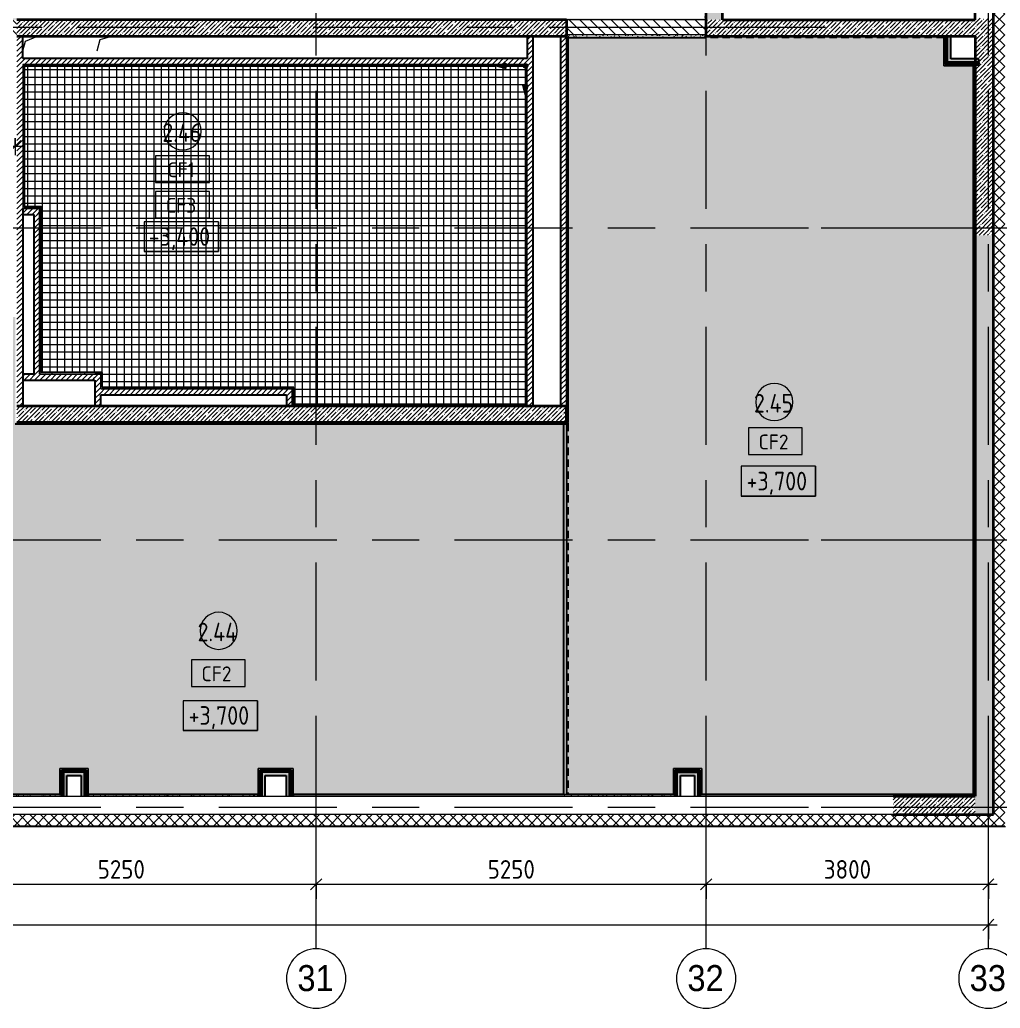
# Model space of a CAD drawing. Header units: millimetres. Extents: x 81663 to 277412, y -8553 to 29000.
# Drawn here: x 111970 to 125169, y -2706 to 10600 of the extents above; entities that cross this region are included whole.
import ezdxf

# ---------------------------------------------------------------- set-up
doc = ezdxf.new("R2010")
doc.units = ezdxf.units.MM
doc.linetypes.add('200_ШТРИХ__ш1_п0_6_', pattern=[160, 100, -60])
doc.linetypes.add('Осевая', pattern=[3175, 635, -476.25, 1587.5, -476.25])
for name, color, linetype, lineweight in [('0-1', 7, 'Continuous', 9), ('A-ANNO-DIMS', 7, 'Continuous', 9), ('A-ANNO-DIMS-100', 7, 'Continuous', 9), ('A-AREA-IDEN', 7, 'Continuous', 9), ('A-CLNG-IDEN', 7, 'Continuous', 9), ('A-DETL-GENF', 7, 'Continuous', 9), ('A-DETL-MBND', 7, '200_ШТРИХ__ш1_п0_6_', 9), ('A-DETL-MBND-1', 7, 'Continuous', 9), ('A-WALL', 7, 'Continuous', 9), ('G-ANNO-DIMS', 7, 'Continuous', 9), ('I-WALL', 7, 'Continuous', 9), ('Оси', 7, 'Continuous', 9), ('Оси-1', 7, 'Continuous', 20), ('Оси-2', 7, 'Осевая', 9)]:
    doc.layers.add(name, color=color, linetype=linetype, lineweight=lineweight)
for name, color, linetype, lineweight, true_color in [('A-WALL-1', 7, 'Continuous', 35, 0x3c3c3c), ('A-WALL-2', 7, 'Continuous', 13, 0x3c3c3c), ('A-WALL-3', 7, 'Continuous', 25, 0x3c3c3c), ('A-WALL-FNSH-1', 7, 'Continuous', 13, 0x3c3c3c), ('A-WALL-FNSH-2', 7, 'Continuous', 9, 0x3c3c3c)]:
    doc.layers.add(name, color=color, linetype=linetype, lineweight=lineweight, true_color=true_color)
doc.styles.add('Arial', font='arial.ttf', dxfattribs={"width": 0.9, "height": 350})
doc.styles.add('GOST Common', font='GOST_Common.ttf', dxfattribs={"width": 0.9, "height": 250})
doc.styles.add('GOST Common_1', font='GOST_Common.ttf', dxfattribs={"height": 200})
doc.styles.add('ISOCPEUR', font='isocpeur.ttf', dxfattribs={"width": 0.9, "height": 250})
doc.styles.add('ISOCPEUR_2', font='isocpeur.ttf', dxfattribs={"width": 0.9, "height": 150})
doc.dimstyles.new('ISO-1_5_окр_100', dxfattribs={"dimscale": 304.8, "dimtxt": 149.397176, "dimasz": 0.492126, "dimexe": 0.393701, "dimexo": 0, "dimgap": 0, "dimtad": 1, "dimdec": 0, "dimrnd": 100, "dimzin": 0, "dimdsep": 46, "dimtxsty": 'ISOCPEUR_2', "dimblk1": 'OBLIQUE', "dimblk2": 'OBLIQUE', "dimsah": 1, "dimcen": 0.09, "dimdle": 0.393701, "dimazin": 0, "dimtfac": 1, "dimtdec": 4, "dimtix": 1, "dimtmove": 0, "dimatfit": 3, "dimfxl": 1, "dimtvp": 1, "dimtolj": 1, "dimtzin": 0, "dimarcsym": 2})
doc.dimstyles.new('ISO-2_5_0_9К_БОЛЬШОЙ', dxfattribs={"dimscale": 304.8, "dimtxt": 248.995294, "dimasz": 0.492126, "dimexe": 0.393701, "dimexo": 0.984252, "dimgap": 0, "dimtad": 1, "dimdec": 0, "dimrnd": 10, "dimzin": 0, "dimdsep": 46, "dimtxsty": 'ISOCPEUR', "dimblk1": 'OBLIQUE', "dimblk2": 'OBLIQUE', "dimsah": 1, "dimcen": 0.09, "dimdle": 0.393701, "dimazin": 0, "dimtfac": 1, "dimtdec": 4, "dimtix": 1, "dimtmove": 0, "dimatfit": 3, "dimfxl": 1, "dimtvp": 1, "dimtolj": 1, "dimtzin": 0, "dimarcsym": 2})
pattern_1 = [(45, (0, 0), (-70.71068, 70.71068), []), (135, (0, 0), (-70.71068, -70.71068), [])]
pattern_2 = [(45, (0, 0), (-35.35534, 35.35534), [])]
pattern_3 = [(45, (0, 0), (-57.024626, 57.024626), []), (45, (57.025, 0), (-57.024626, 57.024626), [100.806, -20.161, 3.353, -16.808])]
pattern_4 = [(0, (0, 0), (121.92, 30.48), [10.058, -81.382, 10.058, -81.382, -487.68]), (0, (0, 0), (121.92, 30.48), [-182.88, 10.058, -172.822, 10.058, -81.382, -213.36]), (0, (0, 0), (121.92, 30.48), [-457.2, 10.058, -50.902, 10.058, -142.342]), (120, (45.72, 15.24), (-87.356454, 90.345817), [10.058, -81.382, 10.058, -81.382, -487.68]), (120, (45.72, 15.24), (-87.356454, 90.345817), [-182.88, 10.058, -172.822, 10.058, -81.382, -213.36]), (120, (45.72, 15.24), (-87.356454, 90.345817), [-457.2, 10.058, -50.902, 10.058, -142.342]), (240, (60.96, 76.2), (-34.563546, -120.825817), [10.058, -81.382, 10.058, -81.382, -487.68]), (240, (60.96, 76.2), (-34.563546, -120.825817), [-182.88, 10.058, -172.822, 10.058, -81.382, -213.36]), (240, (60.96, 76.2), (-34.563546, -120.825817), [-457.2, 10.058, -50.902, 10.058, -142.342])]
pattern_5 = [(45, (0, 0), (-106.06602, 106.06602), []), (135, (0, 0), (-106.06602, -106.06602), [])]

# ---------------------------------------------------------------- blocks, each defined once
blk = doc.blocks.new('Начало раскладки_красным - Начало раскладки_красным-26113037-План потолков с обозначением видов отделки и геометрии 2 этажа в осях 23-33')
at = {"layer": 'A-DETL-GENF'}
for points in [[(-265, -36), (-265, 36), (-400, 0)], [(0, -400), (36, -265), (-36, -265)]]:
    blk.add_hatch(color=256, dxfattribs=at).paths.add_polyline_path(points)
for p, q in [((-265, 36), (-400, 0)), ((-400, 0), (-265, 36)), ((-400, 0), (-265, -36)), ((-400, 0), (-265, -36)), ((-265, -36), (-265, 36)), ((-265, 36), (-265, -36)), ((-30, 0), (-265, 0)), ((0, -30), (0, -265)), ((36, -265), (-36, -265)), ((-36, -265), (0, -400)), ((0, -400), (-36, -265)), ((-36, -265), (36, -265)), ((0, -400), (36, -265)), ((0, -400), (36, -265))]:
    blk.add_line(p, q, dxfattribs=at)
blk.add_circle((0, 0), 30, dxfattribs=at)
blk = doc.blocks.new('Ось сетки - D8-29747960-План потолков с обозначением видов отделки и геометрии 2 этажа в осях 23-33')
at = {"layer": 'Оси-1'}
for start, end in [(360, 180), (180, 360)]:
    blk.add_arc((0, 0), 4, start, end, dxfattribs=at)
blk = doc.blocks.new('DIMBLOCK23-План потолков с обозначением видов отделки и геометрии 2 этажа в осях 23-33')
at = {"layer": 'A-ANNO-DIMS-100'}
for p, q in [((110710, -1232), (110710, -918)), ((115960, -1232), (115960, -918)), ((110710, -1038), (115960, -1038)), ((110710, -1038), (110710, -1232)), ((115960, -1038), (115960, -1232))]:
    blk.add_line(p, q, dxfattribs=at)
at = {"layer": 'A-ANNO-DIMS-100', "lineweight": 20}
for p, q in [((110710, -1038), (110635, -1113)), ((110710, -1038), (110785, -963)), ((115960, -1038), (115885, -1113)), ((115960, -1038), (116035, -963))]:
    blk.add_line(p, q, dxfattribs=at)
at = {"layer": 'A-ANNO-DIMS-100', "color": 0, "insert": (113019, -712), "char_height": 250, "width": 758.48, "attachment_point": 1, "line_spacing_factor": 1.149209, "style": 'ISOCPEUR'}
blk.add_mtext('5250', dxfattribs=at)
blk = doc.blocks.new('_Oblique')
at = {"color": 0, "linetype": 'ByBlock', "lineweight": -2}
blk.add_line((-0.5, -0.5), (0.5, 0.5), dxfattribs=at)
blk = doc.blocks.new('DIMBLOCK24-План потолков с обозначением видов отделки и геометрии 2 этажа в осях 23-33')
at = {"layer": 'A-ANNO-DIMS-100'}
for p, q in [((115960, -1232), (115960, -918)), ((121210, -1232), (121210, -918)), ((115960, -1038), (121210, -1038)), ((115960, -1038), (115960, -1232)), ((121210, -1038), (121210, -1232))]:
    blk.add_line(p, q, dxfattribs=at)
at = {"layer": 'A-ANNO-DIMS-100', "lineweight": 20}
for p, q in [((115960, -1038), (115885, -1113)), ((115960, -1038), (116035, -963)), ((121210, -1038), (121135, -1113)), ((121210, -1038), (121285, -963))]:
    blk.add_line(p, q, dxfattribs=at)
at = {"layer": 'A-ANNO-DIMS-100', "color": 0, "insert": (118269, -712), "char_height": 250, "width": 758.48, "attachment_point": 1, "line_spacing_factor": 1.149209, "style": 'ISOCPEUR'}
blk.add_mtext('5250', dxfattribs=at)
blk = doc.blocks.new('DIMBLOCK25-План потолков с обозначением видов отделки и геометрии 2 этажа в осях 23-33')
at = {"layer": 'A-ANNO-DIMS-100'}
for p, q in [((121210, -1232), (121210, -918)), ((125010, -1232), (125010, -918)), ((121210, -1038), (125130, -1038)), ((121210, -1038), (121210, -1232)), ((125010, -1038), (125010, -1232))]:
    blk.add_line(p, q, dxfattribs=at)
at = {"layer": 'A-ANNO-DIMS-100', "lineweight": 20}
for p, q in [((121210, -1038), (121135, -1113)), ((121210, -1038), (121285, -963)), ((125010, -1038), (124935, -1113)), ((125010, -1038), (125085, -963))]:
    blk.add_line(p, q, dxfattribs=at)
at = {"layer": 'A-ANNO-DIMS-100', "color": 0, "insert": (122794, -712), "char_height": 250, "width": 758.48, "attachment_point": 1, "line_spacing_factor": 1.149209, "style": 'ISOCPEUR'}
blk.add_mtext('3800', dxfattribs=at)
blk = doc.blocks.new('DIMBLOCK26-План потолков с обозначением видов отделки и геометрии 2 этажа в осях 23-33')
at = {"layer": 'A-ANNO-DIMS-100'}
for p, q in [((84560, -1777), (84560, -1463)), ((125010, -1777), (125010, -1463)), ((84440, -1583), (125130, -1583)), ((84560, -1583), (84560, -1777)), ((125010, -1583), (125010, -1777))]:
    blk.add_line(p, q, dxfattribs=at)
at = {"layer": 'A-ANNO-DIMS-100', "lineweight": 20}
for p, q in [((84560, -1583), (84485, -1658)), ((84560, -1583), (84635, -1508)), ((125010, -1583), (124935, -1658)), ((125010, -1583), (125085, -1508))]:
    blk.add_line(p, q, dxfattribs=at)
at = {"layer": 'A-ANNO-DIMS-100', "color": 0, "insert": (104366, -1257), "char_height": 250, "width": 1005.56, "attachment_point": 1, "line_spacing_factor": 1.149209, "style": 'ISOCPEUR'}
blk.add_mtext('40450', dxfattribs=at)
blk = doc.blocks.new('Марка_Помещения - Номер-25198446-План потолков с обозначением видов отделки и геометрии 2 этажа в осях 23-33')
at = {"layer": 'A-AREA-IDEN'}
for start, end in [(360, 180), (180, 360)]:
    blk.add_arc((0, 0), 2.5, start, end, dxfattribs=at)
blk = doc.blocks.new('М_потолков - Марка_ Имя типа-25382930-План потолков с обозначением видов отделки и геометрии 2 этажа в осях 23-33')
at = {"layer": 'A-CLNG-IDEN'}
for p, q in [((3.625, 1.984375), (-3.625, 1.984375)), ((-3.625, 1.984375), (-3.625, -1.59375)), ((3.625, -1.59375), (3.625, 1.984375)), ((-3.625, -1.59375), (3.625, -1.59375))]:
    blk.add_line(p, q, dxfattribs=at)
blk = doc.blocks.new('Высотные отметки - 10х4_h_-17668695-План потолков с обозначением видов отделки и геометрии 2 этажа в осях 23-33')
at = {"layer": 'G-ANNO-DIMS'}
for p, q in [((-5, 4), (-5, 0)), ((5, 4), (-5, 4)), ((5, 4), (-5, 4)), ((-5, 4), (-5, 0)), ((5, 4), (5, 0)), ((5, 0), (5, 4)), ((5, 0), (-5, 0)), ((-5, 0), (5, 0))]:
    blk.add_line(p, q, dxfattribs=at)
blk = doc.blocks.new('DIMBLOCK42-План потолков с обозначением видов отделки и геометрии 2 этажа в осях 23-33')
at = {"layer": 'A-ANNO-DIMS-100'}
for p, q in [((111350, 9004), (111350, 8778)), ((111350, 8898), (111350, 9004)), ((111910, 9004), (111910, 8778)), ((111910, 8898), (111910, 9004)), ((111350, 8898), (112030, 8898))]:
    blk.add_line(p, q, dxfattribs=at)
at = {"layer": 'A-ANNO-DIMS-100', "lineweight": 20}
for p, q in [((111350, 8898), (111425, 8973)), ((111910, 8898), (111985, 8973)), ((111350, 8898), (111275, 8823)), ((111910, 8898), (111835, 8823))]:
    blk.add_line(p, q, dxfattribs=at)
at = {"layer": 'A-ANNO-DIMS-100', "color": 0, "insert": (111488, 9094), "char_height": 150, "width": 341.32, "attachment_point": 1, "line_spacing_factor": 1.149209, "style": 'ISOCPEUR_2'}
blk.add_mtext('600', dxfattribs=at)

msp = doc.modelspace()

# ---------------------------------------------------------------- hatches: boundary and pattern name
at = {"layer": 'A-DETL-MBND'}
h = msp.add_hatch(dxfattribs=at)
h.set_pattern_fill('FP_23', color=256, style=0, pattern_type=2)
h.set_pattern_definition([(0, (115478.03, 7728.97), (0, 100), []), (90, (115478.03, 7728.97), (-100, 6e-15), [])])
h.paths.add_polyline_path([(118188.1, 5421), (118779, 5421), (118778.2, 9579), (118741.9, 9714.2), (118779, 9714.3), (118779, 9979), (118513.2, 9979), (118513.3, 9942.6), (118378, 9979), (112031, 9979), (112031, 8081), (112261, 8081), (112261, 5851), (113081, 5851), (113081, 5651), (115661, 5651), (115661, 5421)])
at = {"layer": 'A-DETL-MBND-1'}
h = msp.add_hatch(color=256, dxfattribs=at)
h.paths.add_polyline_path([(124809, 170), (124809, 9979), (124410, 9979), (124410, 10359), (119351, 10359), (119351, 170), (120770, 170), (120770, 520), (121150, 520), (121150, 170), (124659.5, 170)])
h.paths.add_polyline_path([(119290, 170), (119290, 5160), (111910, 5160), (111909, 6600), (109770, 6599), (109770, 170), (112510, 170), (112510, 520), (112890, 520), (112890, 170), (115179, 170), (115179, 520), (115650, 520), (115650, 170), (118830, 170)])
at = {"layer": 'A-WALL'}
h = msp.add_hatch(dxfattribs=at)
h.set_pattern_fill('FP_2', color=256, style=0, pattern_type=2)
h.set_pattern_definition(pattern_1)
h.paths.add_polyline_path([(125230, -250), (125230, 21400), (125080, 21400), (125080, -250)])
h = msp.add_hatch(dxfattribs=at)
h.set_pattern_fill('FP_2', color=256, style=0, pattern_type=2)
h.set_pattern_definition(pattern_1)
h.paths.add_polyline_path([(125080, -250), (125080, -100), (89210, -100), (89210, -250), (120776.3, -250)])
at = {"layer": 'I-WALL'}
h = msp.add_hatch(dxfattribs=at)
h.set_pattern_fill('FP_17', color=256, style=0, pattern_type=2)
h.set_pattern_definition(pattern_4)
h.paths.add_polyline_path([(121430, 10600), (121450, 10600), (121450, 18830), (121430, 18830), (121430, 11351.1)])
h = msp.add_hatch(dxfattribs=at)
h.set_pattern_fill('FP_1', color=256, style=0, pattern_type=2)
h.set_pattern_definition(pattern_3)
h.paths.add_polyline_path([(121210, 10600), (121430, 10600), (121430, 13400), (121210, 13400), (121210, 10875.9)])
h.paths.add_polyline_path([(121210, 13900), (121430, 13900), (121430, 18600), (121210, 18600), (121210, 13920)])
h = msp.add_hatch(dxfattribs=at)
h.set_pattern_fill('FP_17', color=256, style=0, pattern_type=2)
h.set_pattern_definition(pattern_4)
h.paths.add_polyline_path([(121190, 10600), (121210, 10600), (121210, 12430), (121190, 12430), (121190, 10620)])
h = msp.add_hatch(dxfattribs=at)
h.set_pattern_fill('FP_17', color=256, style=0, pattern_type=2)
h.set_pattern_definition(pattern_4)
h.paths.add_polyline_path([(120776.3, 10600), (121190, 10600), (121190, 10620), (100809, 10620), (100809, 10600), (119330, 10600)])
h = msp.add_hatch(dxfattribs=at)
h.set_pattern_fill('FP_3', color=256, style=0, pattern_type=2)
h.set_pattern_definition([(135, (0, 0), (-70.71068, -70.71068), [])])
h.paths.add_polyline_path([(121210, 10400), (121210, 10600), (119330, 10600), (119330, 10400), (120776.3, 10400)])
h.paths.add_polyline_path([(111930, 10400), (111930, 10600), (107350, 10600), (107350, 10400), (110423.8, 10400)])
h = msp.add_hatch(dxfattribs=at)
h.set_pattern_fill('FP_1', color=256, style=0, pattern_type=2)
h.set_pattern_definition(pattern_3)
h.paths.add_polyline_path([(119250, 10380), (119330, 10380), (119330, 10600), (111930, 10600), (111930, 10380), (118188.1, 10380)])
h = msp.add_hatch(dxfattribs=at)
h.set_pattern_fill('FP_1', color=256, style=0, pattern_type=2)
h.set_pattern_definition(pattern_3)
h.paths.add_polyline_path([(124830, 10380), (124830, 10600), (121210, 10600), (121210, 10380), (124658.4, 10380)])
h = msp.add_hatch(dxfattribs=at)
h.set_pattern_fill('FP_17', color=256, style=0, pattern_type=2)
h.set_pattern_definition(pattern_4)
h.paths.add_polyline_path([(124830, 10600), (124830, 10620), (121450, 10620), (121450, 10600), (124658.4, 10600)])
h = msp.add_hatch(dxfattribs=at)
h.set_pattern_fill('FP_1', color=256, style=0, pattern_type=2)
h.set_pattern_definition(pattern_3)
h.paths.add_polyline_path([(125080, 7700), (125080, 10620), (124830, 10620), (124830, 7700)])
h = msp.add_hatch(dxfattribs=at)
h.set_pattern_fill('FP_4', color=256, style=0, pattern_type=2)
h.set_pattern_definition(pattern_2)
h.paths.add_polyline_path([(112010, 5400), (112010, 10380), (111930, 10380), (111930, 5400)])
h = msp.add_hatch(dxfattribs=at)
h.set_pattern_fill('FP_4', color=256, style=0, pattern_type=2)
h.set_pattern_definition(pattern_2)
h.paths.add_polyline_path([(118800, 5400), (118880, 5400), (118880, 10380), (118800, 10380), (118800, 9714.2), (118814.4, 9714.3), (118800, 9660.4), (118800, 5420)])
h = msp.add_hatch(dxfattribs=at)
h.set_pattern_fill('FP_4', color=256, style=0, pattern_type=2)
h.set_pattern_definition(pattern_2)
h.paths.add_polyline_path([(119330, 5400), (119330, 10380), (119250, 10380), (119250, 5400)])
h = msp.add_hatch(dxfattribs=at)
h.set_pattern_fill('FP_17', color=256, style=0, pattern_type=2)
h.set_pattern_definition(pattern_4)
h.paths.add_polyline_path([(121210, 10360), (121210, 10400), (119330, 10400), (119330, 10360), (120776.3, 10360)])
h = msp.add_hatch(dxfattribs=at)
h.set_pattern_fill('FP_17', color=256, style=0, pattern_type=2)
h.set_pattern_definition(pattern_4)
h.paths.add_polyline_path([(119330, 5159), (119351, 5160), (119350, 10360), (119330, 10360), (119330, 5160)])
h = msp.add_hatch(dxfattribs=at)
h.set_pattern_fill('FP_26', color=256, style=0, pattern_type=2)
h.set_pattern_definition(pattern_5)
h.paths.add_polyline_path([(124442.5, 10000), (124442.5, 10370), (124430, 10370), (124430, 10000)])
h = msp.add_hatch(dxfattribs=at)
h.set_pattern_fill('FP_26', color=256, style=0, pattern_type=2)
h.set_pattern_definition(pattern_5)
h.paths.add_polyline_path([(124455, 10012.5), (124455, 10370), (124442.5, 10370), (124442.5, 10012.5)])
for points in [[(124455, 10025), (124505, 10025), (124505, 10370), (124455, 10370), (124455, 10307.7)], [(124880, 10025), (124880, 10075), (124505, 10075), (124505, 10025)], [(112605, 150), (112605, 475), (112555, 475), (112555, 150)], [(112795, 425), (112845, 425), (112845, 475), (112605, 475), (112605, 425)], [(112845, 150), (112845, 425), (112795, 425), (112795, 150)], [(115275, 150), (115275, 475), (115225, 475), (115225, 150), (115232.7, 150)], [(115605, 425), (115605, 475), (115275, 475), (115275, 425), (115600, 425)], [(115555, 150), (115605, 150), (115605, 425), (115555, 425)], [(121055, 425), (121055, 475), (120815, 475), (120815, 425), (120865, 425)], [(120865, 150), (120865, 425), (120815, 425), (120815, 150)], [(121105, 150), (121105, 475), (121055, 475), (121055, 150)]]:
    msp.add_hatch(color=256, dxfattribs=at).paths.add_polyline_path(points)
h = msp.add_hatch(dxfattribs=at)
h.set_pattern_fill('FP_4', color=256, style=0, pattern_type=2)
h.set_pattern_definition(pattern_2)
h.paths.add_polyline_path([(118457.1, 10000), (118513.2, 10015.1), (118513.3, 10000), (118800, 10000), (118800, 10080), (112010, 10080), (112010, 10000), (118378, 10000)])
h = msp.add_hatch(dxfattribs=at)
h.set_pattern_fill('FP_17', color=256, style=0, pattern_type=2)
h.set_pattern_definition(pattern_4)
h.paths.add_polyline_path([(118800, 9980), (118800, 10000), (118513.2, 9999.2), (118513.3, 9980), (118780, 9980)])
h.paths.add_polyline_path([(118188.1, 9980), (118382.6, 9980), (118457.1, 10000), (112010, 10000), (112010, 9980), (115600, 9980)])
h = msp.add_hatch(dxfattribs=at)
h.set_pattern_fill('FP_17', color=256, style=0, pattern_type=2)
h.set_pattern_definition(pattern_4)
h.paths.add_polyline_path([(112010, 8060), (112030, 8060), (112030, 9980), (112010, 9980), (112010, 8221)])
h = msp.add_hatch(dxfattribs=at)
h.set_pattern_fill('FP_17', color=256, style=0, pattern_type=2)
h.set_pattern_definition(pattern_4)
h.paths.add_polyline_path([(118780, 5420), (118800, 5420), (118800, 9660.4), (118780, 9585.6), (118780, 8221)])
h.paths.add_polyline_path([(118780, 9714.2), (118800, 9714.3), (118800, 9980), (118780, 9980), (118780, 9714.3)])
h = msp.add_hatch(dxfattribs=at)
h.set_pattern_fill('FP_26', color=256, style=0, pattern_type=2)
h.set_pattern_definition(pattern_5)
h.paths.add_polyline_path([(124880, 10000), (124880, 10012.5), (124442.5, 10012.5), (124442.5, 10000), (124505, 10000)])
h = msp.add_hatch(dxfattribs=at)
h.set_pattern_fill('FP_26', color=256, style=0, pattern_type=2)
h.set_pattern_definition(pattern_5)
h.paths.add_polyline_path([(124880, 10012.5), (124880, 10025), (124455, 10025), (124455, 10012.5), (124505, 10012.5)])
h = msp.add_hatch(dxfattribs=at)
h.set_pattern_fill('FP_17', color=256, style=0, pattern_type=2)
h.set_pattern_definition(pattern_4)
h.paths.add_polyline_path([(124810, 170), (124830, 170), (124830, 9980), (124810, 9980), (124810, 171)])
h = msp.add_hatch(dxfattribs=at)
h.set_pattern_fill('FP_4', color=256, style=0, pattern_type=2)
h.set_pattern_definition(pattern_2)
h.paths.add_polyline_path([(112010, 7980), (112240, 7980), (112240, 8060), (112010, 8060)])
h = msp.add_hatch(dxfattribs=at)
h.set_pattern_fill('FP_17', color=256, style=0, pattern_type=2)
h.set_pattern_definition(pattern_4)
h.paths.add_polyline_path([(112240, 8060), (112260, 8060), (112260, 8080), (112030, 8080), (112030, 8060)])
h = msp.add_hatch(dxfattribs=at)
h.set_pattern_fill('FP_17', color=256, style=0, pattern_type=2)
h.set_pattern_definition(pattern_4)
h.paths.add_polyline_path([(112240, 5830), (112260, 5830), (112260, 8060), (112240, 8060), (112240, 6134.2)])
h = msp.add_hatch(dxfattribs=at)
h.set_pattern_fill('FP_4', color=256, style=0, pattern_type=2)
h.set_pattern_definition(pattern_2)
h.paths.add_polyline_path([(112240, 5830), (112240, 7980), (112160, 7980), (112160, 5830)])
h = msp.add_hatch(dxfattribs=at)
h.set_pattern_fill('FP_1', color=256, style=0, pattern_type=2)
h.set_pattern_definition(pattern_3)
h.paths.add_polyline_path([(125080, -100), (125080, 7700), (124830, 7700), (124830, -100)])
h = msp.add_hatch(dxfattribs=at)
h.set_pattern_fill('FP_4', color=256, style=0, pattern_type=2)
h.set_pattern_definition(pattern_2)
h.paths.add_polyline_path([(112980, 5750), (112980, 5830), (112010, 5830), (112010, 5750)])
h = msp.add_hatch(dxfattribs=at)
h.set_pattern_fill('FP_17', color=256, style=0, pattern_type=2)
h.set_pattern_definition(pattern_4)
h.paths.add_polyline_path([(113060, 5830), (113080, 5830), (113080, 5850), (112260, 5850), (112260, 5830), (113011.9, 5830)])
h = msp.add_hatch(dxfattribs=at)
h.set_pattern_fill('FP_4', color=256, style=0, pattern_type=2)
h.set_pattern_definition(pattern_2)
h.paths.add_polyline_path([(113011.9, 5400), (113060, 5400), (113060, 5830), (112980, 5830), (112980, 5400)])
h = msp.add_hatch(dxfattribs=at)
h.set_pattern_fill('FP_17', color=256, style=0, pattern_type=2)
h.set_pattern_definition(pattern_4)
h.paths.add_polyline_path([(113080, 5630), (113080, 5830), (113060, 5830), (113060, 5630)])
h = msp.add_hatch(dxfattribs=at)
h.set_pattern_fill('FP_4', color=256, style=0, pattern_type=2)
h.set_pattern_definition(pattern_2)
h.paths.add_polyline_path([(115560, 5550), (115560, 5630), (113060, 5630), (113060, 5550)])
h = msp.add_hatch(dxfattribs=at)
h.set_pattern_fill('FP_17', color=256, style=0, pattern_type=2)
h.set_pattern_definition(pattern_4)
h.paths.add_polyline_path([(115640, 5630), (115660, 5630), (115660, 5650), (113080, 5650), (113080, 5630), (115600, 5630)])
h = msp.add_hatch(dxfattribs=at)
h.set_pattern_fill('FP_4', color=256, style=0, pattern_type=2)
h.set_pattern_definition(pattern_2)
h.paths.add_polyline_path([(115600, 5400), (115640, 5400), (115640, 5630), (115560, 5630), (115560, 5400)])
h = msp.add_hatch(dxfattribs=at)
h.set_pattern_fill('FP_17', color=256, style=0, pattern_type=2)
h.set_pattern_definition(pattern_4)
h.paths.add_polyline_path([(115660, 5400), (115660, 5630), (115640, 5630), (115640, 5400)])
h = msp.add_hatch(dxfattribs=at)
h.set_pattern_fill('FP_1', color=256, style=0, pattern_type=2)
h.set_pattern_definition(pattern_3)
h.paths.add_polyline_path([(119330, 5180), (119330, 5400), (111930, 5400), (111930, 5180), (119290, 5180)])
h = msp.add_hatch(dxfattribs=at)
h.set_pattern_fill('FP_17', color=256, style=0, pattern_type=2)
h.set_pattern_definition(pattern_4)
h.paths.add_polyline_path([(118800, 5400), (118800, 5420), (115660, 5420), (115660, 5400), (118188.1, 5400)])
h = msp.add_hatch(dxfattribs=at)
h.set_pattern_fill('FP_17', color=256, style=0, pattern_type=2)
h.set_pattern_definition(pattern_4)
h.paths.add_polyline_path([(119330, 5160), (119330, 5180), (111910, 5180), (111910, 5160), (118188.1, 5160)])
h = msp.add_hatch(dxfattribs=at)
h.set_pattern_fill('FP_26', color=256, style=0, pattern_type=2)
h.set_pattern_definition(pattern_5)
h.paths.add_polyline_path([(112542.5, 150), (112542.5, 500), (112530, 500), (112530, 150)])
h = msp.add_hatch(dxfattribs=at)
h.set_pattern_fill('FP_26', color=256, style=0, pattern_type=2)
h.set_pattern_definition(pattern_5)
h.paths.add_polyline_path([(112870, 487.5), (112870, 500), (112542.5, 500), (112542.5, 487.5), (112857.5, 487.5)])
h = msp.add_hatch(dxfattribs=at)
h.set_pattern_fill('FP_26', color=256, style=0, pattern_type=2)
h.set_pattern_definition(pattern_5)
h.paths.add_polyline_path([(112555, 150), (112555, 487.5), (112542.5, 487.5), (112542.5, 150)])
h = msp.add_hatch(dxfattribs=at)
h.set_pattern_fill('FP_26', color=256, style=0, pattern_type=2)
h.set_pattern_definition(pattern_5)
h.paths.add_polyline_path([(112845, 475), (112857.5, 475), (112857.5, 487.5), (112555, 487.5), (112555, 475), (112605, 475)])
h = msp.add_hatch(dxfattribs=at)
h.set_pattern_fill('FP_26', color=256, style=0, pattern_type=2)
h.set_pattern_definition(pattern_5)
h.paths.add_polyline_path([(112845, 150), (112857.5, 150), (112857.5, 475), (112845, 475), (112845, 239.3)])
h = msp.add_hatch(dxfattribs=at)
h.set_pattern_fill('FP_26', color=256, style=0, pattern_type=2)
h.set_pattern_definition(pattern_5)
h.paths.add_polyline_path([(112857.5, 150), (112870, 150), (112870, 487.5), (112857.5, 487.5), (112857.5, 239.5)])
h = msp.add_hatch(dxfattribs=at)
h.set_pattern_fill('FP_26', color=256, style=0, pattern_type=2)
h.set_pattern_definition(pattern_5)
h.paths.add_polyline_path([(115212.5, 150), (115212.5, 500), (115200, 500), (115200, 150), (115201.6, 150)])
h = msp.add_hatch(dxfattribs=at)
h.set_pattern_fill('FP_26', color=256, style=0, pattern_type=2)
h.set_pattern_definition(pattern_5)
h.paths.add_polyline_path([(115630, 487.5), (115630, 500), (115212.5, 500), (115212.5, 487.5), (115617.5, 487.5)])
h = msp.add_hatch(dxfattribs=at)
h.set_pattern_fill('FP_26', color=256, style=0, pattern_type=2)
h.set_pattern_definition(pattern_5)
h.paths.add_polyline_path([(115225, 150), (115225, 487.5), (115212.5, 487.5), (115212.5, 150), (115214.2, 150)])
h = msp.add_hatch(dxfattribs=at)
h.set_pattern_fill('FP_26', color=256, style=0, pattern_type=2)
h.set_pattern_definition(pattern_5)
h.paths.add_polyline_path([(115617.5, 475), (115617.5, 487.5), (115225, 487.5), (115225, 475), (115605, 475)])
h = msp.add_hatch(dxfattribs=at)
h.set_pattern_fill('FP_26', color=256, style=0, pattern_type=2)
h.set_pattern_definition(pattern_5)
h.paths.add_polyline_path([(115605, 150), (115617.5, 150), (115617.5, 475), (115605, 475), (115605, 425)])
h = msp.add_hatch(dxfattribs=at)
h.set_pattern_fill('FP_26', color=256, style=0, pattern_type=2)
h.set_pattern_definition(pattern_5)
h.paths.add_polyline_path([(115628.1, 150), (115630, 150), (115630, 487.5), (115617.5, 487.5), (115617.5, 150)])
h = msp.add_hatch(dxfattribs=at)
h.set_pattern_fill('FP_26', color=256, style=0, pattern_type=2)
h.set_pattern_definition(pattern_5)
h.paths.add_polyline_path([(121117.5, 487.5), (121117.5, 500), (120790, 500), (120790, 487.5), (121105, 487.5)])
h = msp.add_hatch(dxfattribs=at)
h.set_pattern_fill('FP_26', color=256, style=0, pattern_type=2)
h.set_pattern_definition(pattern_5)
h.paths.add_polyline_path([(120790, 150), (120802.5, 150), (120802.5, 487.5), (120790, 487.5), (120790, 363)])
h = msp.add_hatch(dxfattribs=at)
h.set_pattern_fill('FP_26', color=256, style=0, pattern_type=2)
h.set_pattern_definition(pattern_5)
h.paths.add_polyline_path([(121055, 475), (121105, 475), (121105, 487.5), (120802.5, 487.5), (120802.5, 475), (120815, 475)])
h = msp.add_hatch(dxfattribs=at)
h.set_pattern_fill('FP_26', color=256, style=0, pattern_type=2)
h.set_pattern_definition(pattern_5)
h.paths.add_polyline_path([(120802.5, 150), (120815, 150), (120815, 475), (120802.5, 475), (120802.5, 363.1)])
h = msp.add_hatch(dxfattribs=at)
h.set_pattern_fill('FP_26', color=256, style=0, pattern_type=2)
h.set_pattern_definition(pattern_5)
h.paths.add_polyline_path([(121117.5, 150), (121117.5, 487.5), (121105, 487.5), (121105, 150)])
h = msp.add_hatch(dxfattribs=at)
h.set_pattern_fill('FP_26', color=256, style=0, pattern_type=2)
h.set_pattern_definition(pattern_5)
h.paths.add_polyline_path([(121130, 150), (121130, 500), (121117.5, 500), (121117.5, 150)])
h = msp.add_hatch(dxfattribs=at)
h.set_pattern_fill('FP_17', color=256, style=0, pattern_type=2)
h.set_pattern_definition(pattern_4)
h.paths.add_polyline_path([(111717.9, 150), (112530, 150), (112530, 170), (109770, 170), (109770, 150), (110423.8, 150)])
h = msp.add_hatch(dxfattribs=at)
h.set_pattern_fill('FP_17', color=256, style=0, pattern_type=2)
h.set_pattern_definition(pattern_4)
h.paths.add_polyline_path([(112890, 150), (115180, 150), (115180, 170), (112890, 170)])
h = msp.add_hatch(dxfattribs=at)
h.set_pattern_fill('FP_17', color=256, style=0, pattern_type=2)
h.set_pattern_definition(pattern_4)
h.paths.add_polyline_path([(115650, 150), (119290, 150), (119290, 170), (115650, 170)])
h = msp.add_hatch(dxfattribs=at)
h.set_pattern_fill('FP_17', color=256, style=0, pattern_type=2)
h.set_pattern_definition(pattern_4)
h.paths.add_polyline_path([(120790, 150), (120790, 170), (119290, 170), (119290, 150), (120776.3, 150)])
h = msp.add_hatch(dxfattribs=at)
h.set_pattern_fill('FP_17', color=256, style=0, pattern_type=2)
h.set_pattern_definition(pattern_4)
h.paths.add_polyline_path([(123730, 150), (124830, 150), (124830, 170), (121130, 170), (121130, 150), (123364.4, 150)])
h = msp.add_hatch(dxfattribs=at)
h.set_pattern_fill('FP_1', color=256, style=0, pattern_type=2)
h.set_pattern_definition(pattern_3)
h.paths.add_polyline_path([(123730, -100), (124830, -100), (124830, 150), (123730, 150)])

# ---------------------------------------------------------------- linework, layer by layer
at = {"layer": '0-1'}
for p, q in [((112045.2, 10311.5), (112210, 10380)), ((113051.4, 10334.5), (113210, 10380)), ((112010, 10180), (112045.2, 10311.5)), ((113010, 10180), (113051.4, 10334.5))]:
    msp.add_line(p, q, dxfattribs=at)
at = {"layer": 'A-DETL-MBND'}
for p, q in [((124410, 9979), (124410, 10380)), ((124430, 10380), (124430, 10370)), ((119351, 10359), (119351, 5186)), ((124410, 10359), (119351, 10359)), ((124810, 9980), (124410, 9980)), ((118378.9, 9979), (112031, 9979)), ((112031, 9979), (112031, 8081)), ((118779, 9979), (118513.2, 9979)), ((118779, 9714.2), (118779, 9979)), ((124809, 9979), (124410, 9979)), ((124809, 170), (124809, 9979)), ((118779, 5421), (118779, 9581.9)), ((112031, 8081), (112261, 8081)), ((112261, 8081), (112261, 5851)), ((112261, 5851), (113081, 5851)), ((113081, 5851), (113081, 5651)), ((113081, 5651), (115661, 5651)), ((115661, 5651), (115661, 5421)), ((115661, 5421), (118779, 5421)), ((119351, 5160), (119351, 170)), ((112510, 170), (112510, 520)), ((112510, 520), (112890, 520)), ((112890, 520), (112890, 170)), ((115179, 170), (115179, 520)), ((115179, 520), (115650, 520)), ((115180, 170), (115180, 520)), ((115650, 520), (115650, 170)), ((120770, 170), (120770, 520)), ((120770, 520), (121150, 520)), ((121150, 520), (121150, 170)), ((121150, 170.5), (121130, 170.5))]:
    msp.add_line(p, q, dxfattribs=at)
at = {"layer": 'A-WALL'}
for p, q in [((121210, 10600), (119330, 10600)), ((119330, 10400), (121210, 10400)), ((124442.5, 10012.5), (124442.5, 10370)), ((112010, 10000), (112010, 8060)), ((118800, 9714.2), (118800, 10000)), ((124880, 10012.5), (124442.5, 10012.5)), ((124809, 9979), (124809, 9980)), ((118800, 5400), (118800, 9660.4)), ((112240, 5830), (112980, 5830)), ((113060, 5630), (113060, 5830)), ((113060, 5630), (115560, 5630)), ((112542.5, 487.5), (112542.5, 150)), ((112857.5, 487.5), (112542.5, 487.5)), ((112857.5, 150), (112857.5, 487.5)), ((115212.5, 487.5), (115212.5, 150)), ((115617.5, 487.5), (115212.5, 487.5)), ((115617.5, 150), (115617.5, 487.5)), ((120802.5, 487.5), (121117.5, 487.5)), ((120802.5, 150), (120802.5, 487.5)), ((121117.5, 487.5), (121117.5, 150)), ((119290, 170), (119330, 170)), ((89210, -250), (125230, -250))]:
    msp.add_line(p, q, dxfattribs=at)
at = {"layer": 'A-WALL-1'}
for p, q in [((125080, -100), (125080, 21400)), ((124830, 10600), (124830, 18850)), ((121210, 10380), (121210, 13400)), ((121430, 10600), (121430, 13400)), ((119330, 10600), (111930, 10600)), ((119330, 10600), (119330, 10380)), ((121430, 10600), (124830, 10600)), ((111930, 10380), (119330, 10380)), ((121210, 10380), (124830, 10380)), ((124830, 10380), (124830, 150)), ((124430, 10370), (124430, 10000)), ((124455, 10370), (124430, 10370)), ((124455, 10025), (124455, 10370)), ((124430, 10000), (124880, 10000)), ((124880, 10025), (124455, 10025)), ((124880, 10000), (124880, 10025)), ((119330, 5400), (111930, 5400)), ((119330, 5180), (119330, 5400)), ((119330, 5180), (111930, 5180)), ((112530, 500), (112530, 150)), ((112870, 500), (112530, 500)), ((112555, 475), (112555, 150)), ((112845, 475), (112555, 475)), ((112845, 150), (112845, 475)), ((112870, 150), (112870, 500)), ((115200, 500), (115200, 150)), ((115630, 500), (115200, 500)), ((115225, 475), (115225, 150)), ((115605, 475), (115225, 475)), ((115605, 150), (115605, 475)), ((115630, 150), (115630, 500)), ((121130, 500), (120790, 500)), ((120790, 500), (120790, 150)), ((120815, 475), (121105, 475)), ((120815, 150), (120815, 475)), ((121105, 475), (121105, 150)), ((121130, 150), (121130, 500)), ((124830, 150), (123730, 150)), ((123730, 150), (124830, 150)), ((123730, -100), (125080, -100))]:
    msp.add_line(p, q, dxfattribs=at)
at = {"layer": 'A-WALL-2'}
msp.add_line((125080, -100), (123730, -100), dxfattribs=at)
at = {"layer": 'A-WALL-3'}
for p, q in [((112010, 10080), (112010, 10380)), ((118800, 10380), (118800, 10080)), ((118880, 5400), (118880, 10380)), ((119250, 10380), (119250, 5400)), ((119330, 10380), (119330, 5400)), ((121210, 10360), (121210, 10380)), ((119330, 10360), (119330, 170)), ((119350, 10360), (121210, 10360)), ((119350, 5186), (119350, 10360)), ((119350, 10359.5), (119350, 5186)), ((124505, 10370), (124455, 10370)), ((124505, 10075), (124505, 10370)), ((118800, 10080), (112010, 10080)), ((112010, 10000), (118457.1, 10000)), ((112030, 9980), (118382.6, 9980)), ((112030, 9980), (112030, 8080)), ((118513.2, 10000), (118800, 10000)), ((118513.2, 9980), (118780, 9980)), ((118780, 9980), (118780, 9714.2)), ((124880, 10075), (124505, 10075)), ((124830, 9980), (124810, 9980)), ((124810, 170), (124810, 9980)), ((124880, 10025), (124880, 10075)), ((118780, 9585.6), (118780, 5420)), ((112240, 8060), (112010, 8060)), ((112010, 8060), (112010, 5400)), ((112260, 8080), (112030, 8080)), ((112240, 5830), (112240, 8060)), ((112260, 5850), (112260, 8080)), ((112010, 7980), (112160, 7980)), ((112160, 7980), (112160, 5830)), ((112160, 5830), (112010, 5830)), ((112010, 5750), (112980, 5750)), ((113080, 5850), (112260, 5850)), ((113060, 5830), (112980, 5830)), ((112980, 5750), (112980, 5400)), ((113080, 5650), (113080, 5850)), ((115660, 5650), (113080, 5650)), ((115640, 5630), (115560, 5630)), ((115640, 5400), (115640, 5630)), ((115660, 5420), (115660, 5650)), ((113060, 5550), (115560, 5550)), ((113060, 5400), (113060, 5550)), ((115560, 5550), (115560, 5400)), ((115660, 5420), (118780, 5420)), ((111910, 5160), (119330, 5160)), ((119290, 5180), (119290, 170)), ((119330, 5159), (119350, 5159)), ((119351, 5186), (119350, 5186)), ((119350, 5160), (119351, 5160)), ((119350, 5159), (119350, 5160)), ((119351, 5160), (119351, 5180)), ((112605, 150), (112605, 425)), ((112605, 425), (112795, 425)), ((112795, 425), (112795, 150)), ((115275, 150), (115275, 425)), ((115275, 425), (115555, 425)), ((115555, 425), (115555, 150)), ((120865, 425), (121055, 425)), ((120865, 150), (120865, 425)), ((121055, 425), (121055, 150)), ((112530, 170), (109770, 170)), ((112890, 170), (112890, 150)), ((115180, 170), (112890, 170)), ((115167, 170), (115180, 170)), ((115180, 150), (115180, 170)), ((119290, 170), (115650, 170)), ((115650, 170), (115650, 150)), ((120790, 170), (119330, 170)), ((124810, 170), (121130, 170))]:
    msp.add_line(p, q, dxfattribs=at)
at = {"layer": 'A-WALL-FNSH-1'}
for p, q in [((119351, 10359.5), (119350, 10359.5)), ((119351, 5180), (119351, 10359.5)), ((124410, 10359.5), (124409, 10359.5)), ((124409, 10359.5), (124409, 9979)), ((124410, 9980), (124410, 10359.5)), ((124810, 9980), (124410, 9980)), ((112031, 8081), (112031, 9979)), ((112031, 9979), (118378.9, 9979)), ((118513.2, 9979), (118779, 9979)), ((118779, 9979), (118779, 9714.2)), ((124409, 9979), (124809, 9979)), ((124809, 9979), (124809, 171)), ((118779, 9581.9), (118779, 5421)), ((112261, 8081), (112031, 8081)), ((112261, 5851), (112261, 8081)), ((113081, 5851), (112261, 5851)), ((113081, 5651), (113081, 5851)), ((115661, 5651), (113081, 5651)), ((115661, 5420), (115661, 5651)), ((118779, 5421), (115660, 5421)), ((111909, 5159), (119330, 5159)), ((112509, 521), (112509, 171)), ((112891, 521), (112509, 521)), ((112510, 170), (112510, 520)), ((112510, 520), (112890, 520)), ((112890, 520), (112890, 170)), ((112891, 171), (112891, 521)), ((115651, 521), (115179, 521)), ((115179, 521), (115179, 171)), ((115180, 520), (115650, 520)), ((115180, 170), (115180, 520)), ((115650, 520), (115650, 170)), ((115651, 171), (115651, 521)), ((120769, 521), (120769, 171)), ((121151, 521), (120769, 521)), ((120770, 171), (120770, 520)), ((120770, 520), (121150, 520)), ((121150, 520), (121150, 170.5)), ((121151, 170.5), (121151, 521)), ((112509, 171), (109771, 171)), ((115179, 171), (112891, 171)), ((115650, 170), (119330.5, 170)), ((119330.5, 171), (115651, 171)), ((119330.5, 170), (119330.5, 171)), ((120769, 171), (119350.5, 171)), ((119350.5, 171), (119350.5, 170)), ((120770.5, 171), (120770, 171)), ((120770.5, 170), (120770.5, 171)), ((121150, 170.5), (121151, 170.5)), ((124809, 171), (121155, 171)), ((121155, 171), (121155, 170)), ((89207, -253), (125233, -253))]:
    msp.add_line(p, q, dxfattribs=at)
at = {"layer": 'A-WALL-FNSH-2'}
msp.add_line((89202, -258), (125238, -258), dxfattribs=at)
at = {"layer": 'I-WALL'}
for p, q in [((109750, 150), (123730, 150)), ((123730, -100), (102630, -100))]:
    msp.add_line(p, q, dxfattribs=at)
at = {"layer": 'Оси'}
for p, q in [((120319, 10500), (122819, 10500)), ((122760, 7800), (125260, 7800)), ((122760, 3600), (125260, 3600)), ((115960, -1906.3), (115960, 593.7)), ((121210, -1906.3), (121210, 593.7)), ((125010, -1906.3), (125010, 593.7)), ((122760, 0), (125260, 0))]:
    msp.add_line(p, q, dxfattribs=at)
at = {"layer": 'Оси-2'}
for p, q in [((115960, 593.7), (115960, 19415.1)), ((121210, 593.7), (121210, 19415.1)), ((125010, 593.7), (125010, 19415.1)), ((86232.9, 10500), (120319, 10500)), ((84962.9, 7800), (122760, 7800)), ((84962.9, 3600), (122760, 3600)), ((84962.9, 0), (122760, 0))]:
    msp.add_line(p, q, dxfattribs=at)

# ---------------------------------------------------------------- block references
at = {"layer": 'A-AREA-IDEN', "xscale": 99.99999999999993, "yscale": 99.99999999999993, "zscale": 99.99999999999993}
for p in [(114163.8, 9097.5), (122128.5, 5454), (114647.5, 2374.5)]:
    msp.add_blockref('Марка_Помещения - Номер-25198446-План потолков с обозначением видов отделки и геометрии 2 этажа в осях 23-33', p, dxfattribs=at)
at = {"layer": 'A-CLNG-IDEN', "xscale": 99.99999999999993, "yscale": 99.99999999999993, "zscale": 99.99999999999993}
for p in [(114160.3, 8570.9), (114160.3, 8091.5), (122141.7, 4907.2), (114642.2, 1785.6)]:
    msp.add_blockref('М_потолков - Марка_ Имя типа-25382930-План потолков с обозначением видов отделки и геометрии 2 этажа в осях 23-33', p, dxfattribs=at)
at = {"layer": 'A-DETL-GENF', "rotation": 0.03359668727813597}
msp.add_blockref('Начало раскладки_красным - Начало раскладки_красным-26113037-План потолков с обозначением видов отделки и геометрии 2 этажа в осях 23-33', (118778, 9979), dxfattribs=at)
at = {"layer": 'G-ANNO-DIMS', "xscale": 99.99999999999993, "yscale": 99.99999999999993, "zscale": 99.99999999999993}
for p in [(114146.2, 7480), (122183.1, 4188.6), (114671.8, 1033.2)]:
    msp.add_blockref('Высотные отметки - 10х4_h_-17668695-План потолков с обозначением видов отделки и геометрии 2 этажа в осях 23-33', p, dxfattribs=at)
at = {"layer": 'Оси-1', "xscale": 99.99999999999993, "yscale": 99.99999999999993, "zscale": 99.99999999999993}
for p in [(115960, -2306.3), (121210, -2306.3), (125010, -2306.3)]:
    msp.add_blockref('Ось сетки - D8-29747960-План потолков с обозначением видов отделки и геометрии 2 этажа в осях 23-33', p, dxfattribs=at)

# ---------------------------------------------------------------- texts
at = {"layer": 'A-AREA-IDEN', "char_height": 250, "attachment_point": 1, "style": 'GOST Common'}
for s, insert, width in [('2.46', (113889.1, 9206.1), 685.443), ('2.45', (121853.8, 5562.5), 685.443), ('2.44', (114363.7, 2483.1), 707.088)]:
    msp.add_mtext(s, dxfattribs=dict(at, insert=insert, width=width))
at = {"layer": 'A-CLNG-IDEN', "char_height": 200, "attachment_point": 1, "style": 'GOST Common_1'}
for s, insert, width in [('CF1', (113957.5, 8680.7), 472.996), ('CF3', (113937.5, 8201.3), 521.097), ('CF2', (121915.8, 5016.9), 529.114), ('CF2', (114416.4, 1895.4), 529.114)]:
    msp.add_mtext(s, dxfattribs=dict(at, insert=insert, width=width))
at = {"layer": 'G-ANNO-DIMS', "char_height": 250, "attachment_point": 1, "line_spacing_factor": 1.022761, "style": 'GOST Common'}
for s, insert, width in [('+3,400', (113706.2, 7806.7), 1055.976), ('+3,700', (121754.4, 4515.3), 1028.823), ('+3,700', (114243.1, 1359.9), 1028.823)]:
    msp.add_mtext(s, dxfattribs=dict(at, insert=insert, width=width))
at = {"layer": 'Оси', "char_height": 350, "width": 606.076, "attachment_point": 1, "style": 'Arial'}
for s, insert in [('31', (115707.4, -2125.6)), ('32', (120957.4, -2125.6)), ('33', (124757.4, -2125.6))]:
    msp.add_mtext(s, dxfattribs=dict(at, insert=insert))

# ---------------------------------------------------------------- dimensions: what is measured, and where the dimension line sits
at = {"layer": 'A-ANNO-DIMS'}
for base, p1, p2, dimstyle, override, picture, middle in [((111909.9999, 8898.3616), (111350.5, 9004.4276), (111909.9999, 9004.4276), 'ISO-1_5_окр_100', {"dimpost": '<>', "dimfxl": 559.49994}, 'DIMBLOCK42-План потолков с обозначением видов отделки и геометрии 2 этажа в осях 23-33', (111630.25, 8973.3616)), ((115960, -1038.2), (110710, -932.1), (115960, -932.1), 'ISO-2_5_0_9К_БОЛЬШОЙ', {"dimpost": '<>', "dimfxl": 5250}, 'DIMBLOCK23-План потолков с обозначением видов отделки и геометрии 2 этажа в осях 23-33', (113335, -913.2)), ((121210, -1038.2), (115960, -932.1), (121210, -932.1), 'ISO-2_5_0_9К_БОЛЬШОЙ', {"dimpost": '<>', "dimfxl": 5250}, 'DIMBLOCK24-План потолков с обозначением видов отделки и геометрии 2 этажа в осях 23-33', (118585, -913.2)), ((125010, -1038.2), (121210, -932.1), (125010, -932.1), 'ISO-2_5_0_9К_БОЛЬШОЙ', {"dimpost": '<>', "dimfxl": 3800}, 'DIMBLOCK25-План потолков с обозначением видов отделки и геометрии 2 этажа в осях 23-33', (123110, -913.2)), ((125010, -1583.3), (84560, -1477.3), (125010, -1477.3), 'ISO-2_5_0_9К_БОЛЬШОЙ', {"dimpost": '<>', "dimfxl": 40450}, 'DIMBLOCK26-План потолков с обозначением видов отделки и геометрии 2 этажа в осях 23-33', (104785, -1458.3))]:
    dim = msp.add_linear_dim(base=base, p1=p1, p2=p2, dimstyle=dimstyle, override=override, dxfattribs=at)
    dim.commit()
    dim.dimension.update_dxf_attribs({"geometry": picture, "text_midpoint": middle})

doc.saveas('drawing.dxf')
